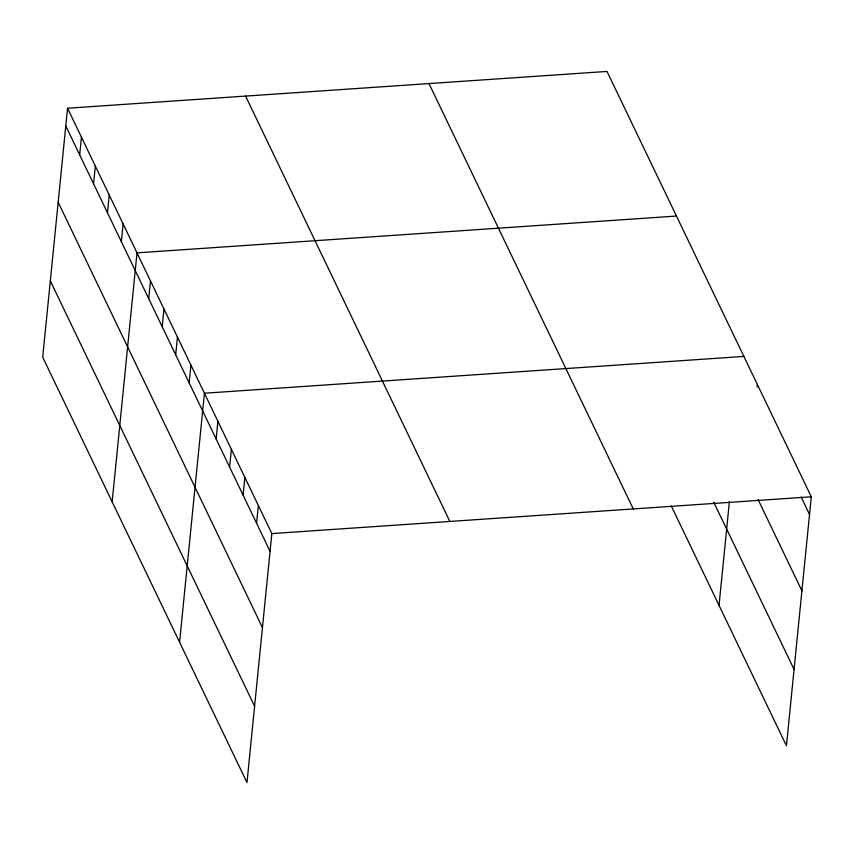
<?xml version="1.0" encoding="UTF-8"?>
<svg xmlns="http://www.w3.org/2000/svg" width="854" height="854" viewBox="0 0 854 854"><rect width="100%" height="100%" fill="white"/><g stroke="black" fill="none" stroke-linecap="round" stroke-linejoin="round"><path stroke-width="1.28" d="M67.551 108.234L42.7 357.207L246.987 782.563L271.839 533.601L67.551 108.234L607.013 71.437L811.3 496.793L786.449 745.766L671.287 505.963M79.678 154.873L81.44 137.163M93.566 183.791L95.338 166.082M107.455 212.721L109.227 195.011M121.353 241.639L123.115 223.929M112.162 501.832L137.003 252.859L676.475 216.051M148.724 298.644L150.485 280.934M162.207 326.719L163.979 309.009M175.689 354.794L177.461 337.084M189.172 382.859L190.944 365.16M179.575 642.197L204.426 393.224L743.887 356.428M216.137 439.009L217.909 421.3M229.619 467.085L231.391 449.375M243.102 495.16L244.874 477.45M256.584 523.235L258.356 505.525M719.036 605.39L729.401 501.554M757.114 387.033L757.37 384.503M271.839 533.601L811.3 496.793M801.105 496.953L809.528 514.503M758.096 499.579L801.917 590.819M713.731 502.173L794.071 669.451M428.986 83.575L633.273 508.941M245.578 96.086L449.855 521.452M65.779 125.944L270.067 551.31M58.168 202.259L262.456 627.626M50.322 280.891L254.599 706.247"/></g></svg>
